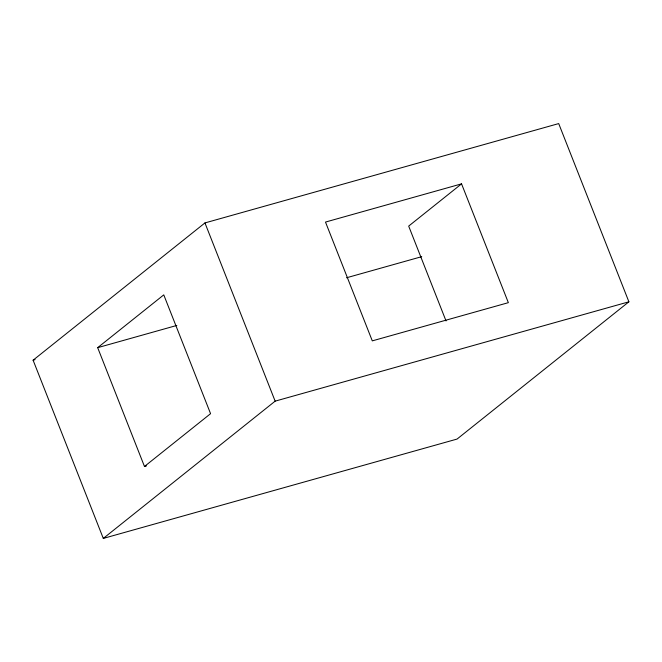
<?xml version="1.0" encoding="UTF-8"?>
<svg xmlns="http://www.w3.org/2000/svg" width="662" height="662" viewBox="0 0 662 662"><rect width="100%" height="100%" fill="white"/><g stroke="black" fill="none" stroke-linecap="round" stroke-linejoin="round"><path stroke-width="0.99" d="M33.1 360.194L204.947 222.928L558.703 123.587L628.9 301.806L457.053 439.072L103.297 538.413L33.1 360.194L35.086 359.64M97.678 347.666L163.771 294.871L210.574 413.676L144.473 466.47L97.678 347.666L176.837 325.431M461.555 183.862L325.497 222.068L372.292 340.872L508.35 302.666L461.555 183.862L408.677 226.098L446.039 320.946M103.297 538.413L275.144 401.147L628.9 301.806M346.54 277.775L421.744 256.657M144.473 466.47L146.459 465.916M204.947 222.928L275.144 401.147"/></g></svg>
